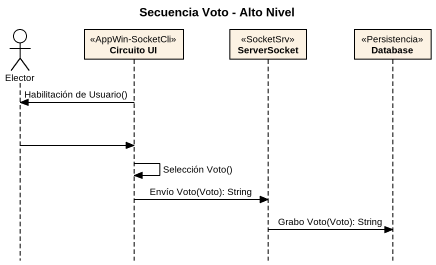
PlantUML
@startuml
title Secuencia Voto - Alto Nivel
hide footbox
actor Elector
participant "Circuito UI" as Circuito_UI <<AppWin-SocketCli>>
participant ServerSocket <<SocketSrv>>
participant "Database" as Database_ <<Persistencia>>

Circuito_UI -> Elector : Habilitación de Usuario()
Elector -> Circuito_UI
Circuito_UI -> Circuito_UI : Selección Voto()
Circuito_UI -> ServerSocket : Envío Voto(Voto): String
ServerSocket -> Database_ : Grabo Voto(Voto): String
@enduml
